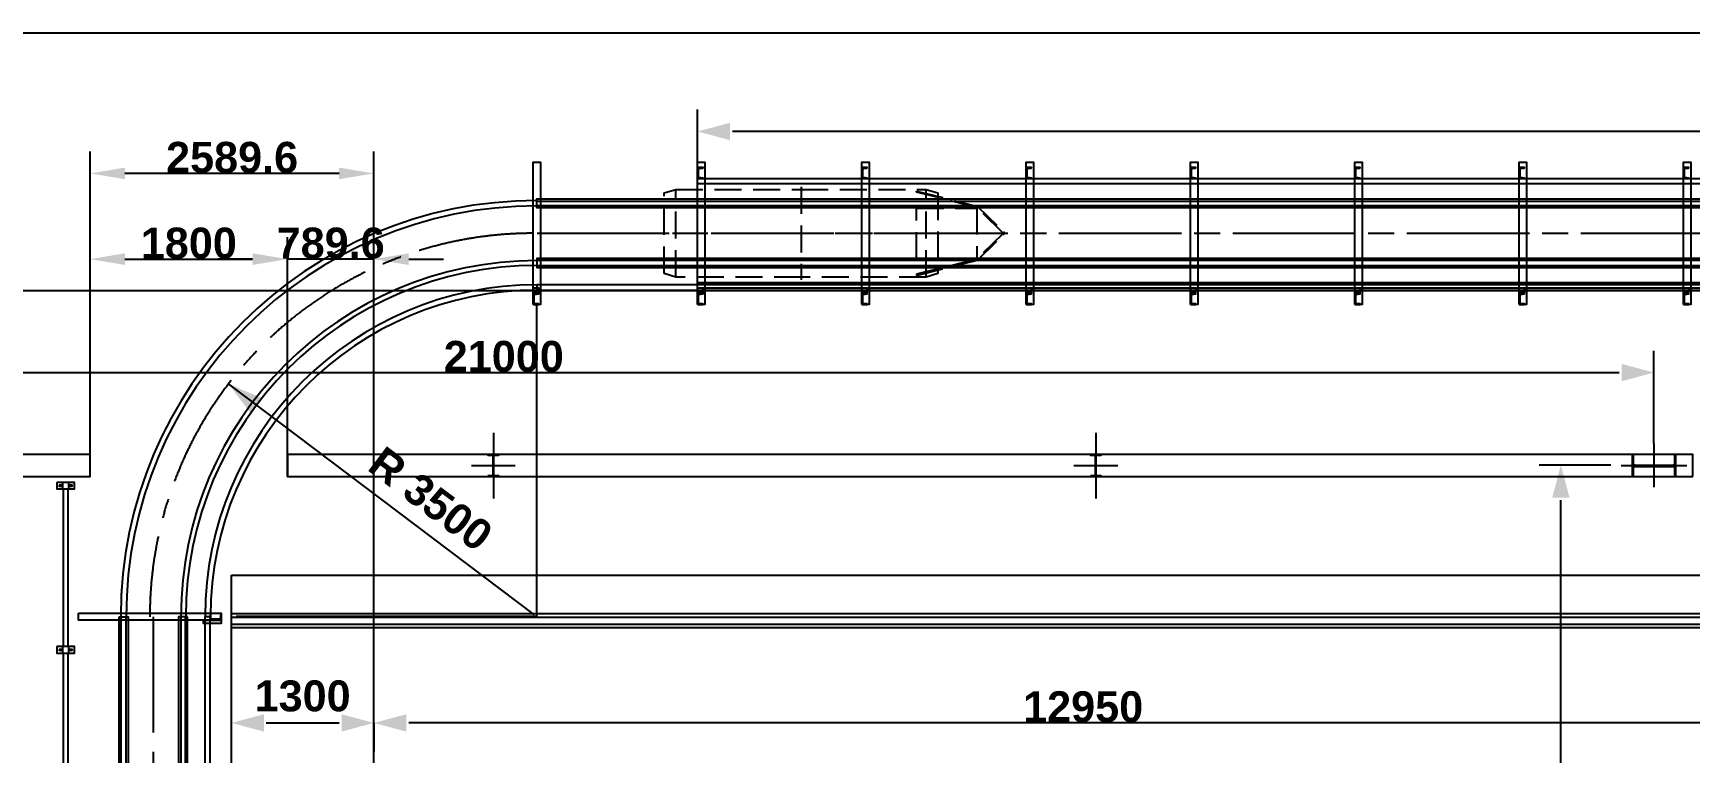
# Model space of a CAD drawing. Extents: x -115306 to 97263, y 46189 to 262006.
# Drawn here: x -42205 to -27082, y 254262 to 260836 of the extents above; entities that cross this region are included whole.
import ezdxf

# ---------------------------------------------------------------- set-up
doc = ezdxf.new("R2010")
doc.units = 0
doc.header["$LTSCALE"] = 508
doc.header["$PDMODE"] = 1
doc.header["$PDSIZE"] = -2
doc.linetypes.add('STYLE_02', pattern=[0.694427, 0.486069, -0.208359])
doc.linetypes.add('STYLE_06', pattern=[3.125, 2.083359, -0.347214, 0.347214, -0.347214])
doc.layers.get('0').update_dxf_attribs({"linetype": 'CONTINUOUS'})
doc.layers.get('DEFPOINTS').update_dxf_attribs({"linetype": 'CONTINUOUS'})
doc.layers.add('arroyo', color=160, linetype='CONTINUOUS')
doc.layers.add('INSTALACION_NUEVA', color=7, linetype='CONTINUOUS')
doc.styles.add('ARIAL-B', font='arialbd.ttf')
doc.dimstyles.new('ISO', dxfattribs={"dimtxt": 282.222222, "dimasz": 317.5, "dimexe": 200, "dimexo": 0, "dimgap": 1, "dimtad": 1, "dimdec": 1, "dimzin": 15, "dimdsep": 46, "dimtxsty": 'ARIAL-B', "dimblk": 'VW_FILLEDARROW', "dimcen": 0, "dimadec": 0, "dimazin": 0, "dimtfac": 1, "dimtdec": 1, "dimtix": 1, "dimtmove": 0, "dimatfit": 0, "dimldrblk": 'VW_FILLEDARROW', "dimfxl": 1, "dimtolj": 1, "dimtzin": 15, "dimarcsym": 0})

# ---------------------------------------------------------------- blocks, each defined once
blk = doc.blocks.new('*U124')
at = {"layer": 'INSTALACION_NUEVA', "color": 4, "linetype": 'Continuous'}
for points in [[(52971, 31557), (-16939, 31557), (-16939, 31687), (52971, 31687)], [(52971, 31589), (-16939, 31589), (-16939, 31655), (52971, 31655)]]:
    blk.add_lwpolyline(points, close=True, dxfattribs=at)
blk = doc.blocks.new('*U125')
at = {"layer": 'INSTALACION_NUEVA', "color": 1, "linetype": 'Continuous'}
blk.add_lwpolyline([(-16939, 32039), (52971, 32039), (52971, 28689), (-16939, 28689)], close=True, dxfattribs=at)
at = {"layer": 'INSTALACION_NUEVA', "color": 4}
blk.add_blockref('*U124', (0, 0), dxfattribs=at)
blk = doc.blocks.new('VW_FILLEDARROW')
at = {"color": 0}
blk.add_solid([(0, 0), (-0.93, -0.249), (-0.93, 0.249)], dxfattribs=at)
blk = doc.blocks.new('*D1732')
at = {"layer": 'DEFPOINTS', "color": 0, "linetype": 'Continuous'}
for p in [(-28259, 256889), (-27804, 256889), (-27804, 212289)]:
    blk.add_point(p, dxfattribs=at)
at = {"layer": 'INSTALACION_NUEVA', "color": 0, "linetype": 'Continuous', "lineweight": -2}
for p, q in [((-27804, 256889), (-28458, 256889)), ((-28259, 212606), (-28259, 256571)), ((-27804, 212289), (-28458, 212289))]:
    blk.add_line(p, q, dxfattribs=at)
at = {"layer": 'INSTALACION_NUEVA', "color": 0, "linetype": 'Continuous', "lineweight": -2, "xscale": 317.5, "yscale": 317.5, "zscale": 317.5}
for p, rotation in [((-28259, 256889), 90), ((-28259, 212289), 270)]:
    blk.add_blockref('VW_FILLEDARROW', p, dxfattribs=dict(at, rotation=rotation))
at = {"layer": 'INSTALACION_NUEVA', "color": 0, "linetype": 'Continuous', "insert": (-28404, 234589), "char_height": 282.2, "attachment_point": 5, "rotation": 90, "style": 'ARIAL-B'}
blk.add_mtext('\\A1;44600', dxfattribs=at)
blk = doc.blocks.new('*D1747')
at = {"layer": 'DEFPOINTS', "color": 0, "linetype": 'Continuous'}
for p in [(-27409, 257736), (-48409, 257089), (-27409, 257089)]:
    blk.add_point(p, dxfattribs=at)
at = {"layer": 'INSTALACION_NUEVA', "color": 0, "linetype": 'Continuous', "lineweight": -2}
for p, q in [((-48409, 257089), (-48409, 257936)), ((-27409, 257089), (-27409, 257936)), ((-48091, 257736), (-27726, 257736))]:
    blk.add_line(p, q, dxfattribs=at)
at = {"layer": 'INSTALACION_NUEVA', "color": 0, "linetype": 'Continuous', "lineweight": -2, "xscale": 317.5, "yscale": 317.5, "zscale": 317.5, "rotation": 180}
blk.add_blockref('VW_FILLEDARROW', (-48409, 257736), dxfattribs=at)
at = {"layer": 'INSTALACION_NUEVA', "color": 0, "linetype": 'Continuous', "lineweight": -2, "xscale": 317.5, "yscale": 317.5, "zscale": 317.5}
blk.add_blockref('VW_FILLEDARROW', (-27409, 257736), dxfattribs=at)
at = {"layer": 'INSTALACION_NUEVA', "color": 0, "linetype": 'Continuous', "insert": (-37909, 257882), "char_height": 282.2, "attachment_point": 5, "style": 'ARIAL-B'}
blk.add_mtext('\\A1;21000', dxfattribs=at)
blk = doc.blocks.new('*D1748')
at = {"layer": 'DEFPOINTS', "color": 0, "linetype": 'Continuous'}
for p in [(-39095, 254536), (-39095, 250680), (-26144, 250680)]:
    blk.add_point(p, dxfattribs=at)
at = {"layer": 'INSTALACION_NUEVA', "color": 0, "linetype": 'Continuous', "lineweight": -2}
for p, q in [((-39095, 250680), (-39095, 254736)), ((-26144, 250680), (-26144, 254736)), ((-26462, 254536), (-38777, 254536))]:
    blk.add_line(p, q, dxfattribs=at)
at = {"layer": 'INSTALACION_NUEVA', "color": 0, "linetype": 'Continuous', "lineweight": -2, "xscale": 317.5, "yscale": 317.5, "zscale": 317.5, "rotation": 180}
blk.add_blockref('VW_FILLEDARROW', (-39095, 254536), dxfattribs=at)
at = {"layer": 'INSTALACION_NUEVA', "color": 0, "linetype": 'Continuous', "lineweight": -2, "xscale": 317.5, "yscale": 317.5, "zscale": 317.5}
blk.add_blockref('VW_FILLEDARROW', (-26144, 254536), dxfattribs=at)
at = {"layer": 'INSTALACION_NUEVA', "color": 0, "linetype": 'Continuous', "insert": (-32620, 254682), "char_height": 282.2, "attachment_point": 5, "style": 'ARIAL-B'}
blk.add_mtext('\\A1;12950', dxfattribs=at)
blk = doc.blocks.new('*U244')
at = {"layer": 'INSTALACION_NUEVA', "color": 7, "linetype": 'Continuous'}
blk.add_line((-9685, 34621), (-9635, 34621), dxfattribs=at)
blk.add_lwpolyline([(-9685, 34611), (-9635, 34611), (-9635, 34661), (-9685, 34661)], close=True, dxfattribs=at)
blk = doc.blocks.new('*U245')
at = {"layer": 'INSTALACION_NUEVA', "color": 7, "linetype": 'Continuous'}
blk.add_line((-11185, 34621), (-11135, 34621), dxfattribs=at)
blk.add_lwpolyline([(-11185, 34661), (-11185, 34611), (-11135, 34611), (-11135, 34661)], close=True, dxfattribs=at)
blk = doc.blocks.new('*U246')
at = {"layer": 'INSTALACION_NUEVA', "color": 7, "linetype": 'Continuous'}
blk.add_line((-12685, 34621), (-12635, 34621), dxfattribs=at)
blk.add_lwpolyline([(-12685, 34661), (-12685, 34611), (-12635, 34611), (-12635, 34661)], close=True, dxfattribs=at)
blk = doc.blocks.new('*U247')
at = {"layer": 'INSTALACION_NUEVA', "color": 4, "linetype": 'Continuous'}
for radius in [3030, 2980]:
    blk.add_arc((-14151, 31661), radius, 90, 180, dxfattribs=at)
blk = doc.blocks.new('*U248')
at = {"layer": 'INSTALACION_NUEVA', "color": 7, "linetype": 'Continuous'}
blk.add_line((-14185, 34621), (-14135, 34621), dxfattribs=at)
blk.add_lwpolyline([(-14185, 34661), (-14185, 34611), (-14135, 34611), (-14135, 34661)], close=True, dxfattribs=at)
blk = doc.blocks.new('*U249')
at = {"layer": 'INSTALACION_NUEVA', "color": 7, "linetype": 'Continuous'}
blk.add_line((-8185, 34621), (-8135, 34621), dxfattribs=at)
blk.add_lwpolyline([(-8185, 34611), (-8135, 34611), (-8135, 34661), (-8185, 34661)], close=True, dxfattribs=at)
blk = doc.blocks.new('*U250')
at = {"layer": 'INSTALACION_NUEVA', "color": 7, "linetype": 'Continuous'}
blk.add_line((-6685, 34621), (-6635, 34621), dxfattribs=at)
blk.add_lwpolyline([(-6685, 34611), (-6635, 34611), (-6635, 34661), (-6685, 34661)], close=True, dxfattribs=at)
blk = doc.blocks.new('*U251')
at = {"layer": 'INSTALACION_NUEVA', "color": 7, "linetype": 'Continuous'}
blk.add_line((-5185, 34621), (-5135, 34621), dxfattribs=at)
blk.add_lwpolyline([(-5185, 34611), (-5135, 34611), (-5135, 34661), (-5185, 34661)], close=True, dxfattribs=at)
blk = doc.blocks.new('*U252')
at = {"layer": 'INSTALACION_NUEVA', "color": 7, "linetype": 'Continuous'}
blk.add_line((-3685, 34621), (-3635, 34621), dxfattribs=at)
blk.add_lwpolyline([(-3685, 34611), (-3635, 34611), (-3635, 34661), (-3685, 34661)], close=True, dxfattribs=at)
blk = doc.blocks.new('*U263')
at = {"layer": 'INSTALACION_NUEVA', "color": 4, "linetype": 'Continuous'}
for points in [[(-17966, 31659), (-17884, 31659), (-17884, 22159), (-17966, 22159)], [(-17947, 31659), (-17903, 31659), (-17903, 22159), (-17947, 22159)]]:
    blk.add_lwpolyline(points, close=True, dxfattribs=at)
blk = doc.blocks.new('*U264')
at = {"layer": 'INSTALACION_NUEVA', "color": 4, "linetype": 'Continuous'}
for points in [[(-17340, 31659), (-17422, 31659), (-17422, 22159), (-17340, 22159)], [(-17359, 31659), (-17403, 31659), (-17403, 22159), (-17359, 22159)]]:
    blk.add_lwpolyline(points, close=True, dxfattribs=at)
blk = doc.blocks.new('*U265')
at = {"layer": 'INSTALACION_NUEVA', "color": 4, "linetype": 'Continuous'}
for points in [[(11848, 35474), (11848, 35392), (-14152, 35392), (-14152, 35474)], [(11848, 35455), (11848, 35411), (-14152, 35411), (-14152, 35455)]]:
    blk.add_lwpolyline(points, close=True, dxfattribs=at)
blk = doc.blocks.new('*U266')
at = {"layer": 'INSTALACION_NUEVA', "color": 4, "linetype": 'Continuous'}
for points in [[(11848, 34848), (11848, 34930), (-14152, 34930), (-14152, 34848)], [(11848, 34867), (11848, 34911), (-14152, 34911), (-14152, 34867)]]:
    blk.add_lwpolyline(points, close=True, dxfattribs=at)
blk = doc.blocks.new('*U267')
at = {"layer": 'INSTALACION_NUEVA', "color": 4, "linetype": 'STYLE_06'}
for p, q in [((-14148, 35161), (11852, 35161)), ((-17653, 31659), (-17653, 22159))]:
    blk.add_line(p, q, dxfattribs=at)
at = {"layer": 'INSTALACION_NUEVA', "color": 4, "linetype": 'Continuous'}
for p, q in [((-14151, 31661), (-14151, 34509)), ((-14173, 31676), (-16967, 33785)), ((-14151, 31661), (-16897, 31661))]:
    blk.add_line(p, q, dxfattribs=at)
at = {"layer": 'INSTALACION_NUEVA', "color": 7, "linetype": 'Continuous'}
for points in [[(-14185, 34511), (-14185, 35811), (-14119, 35811), (-14119, 34511)], [(-12685, 34511), (-12685, 35811), (-12619, 35811), (-12619, 34511)], [(-12685, 35661), (-12635, 35661), (-12635, 35662), (-12635, 35662), (-12635, 35662), (-12635, 35663), (-12635, 35663), (-12635, 35663), (-12635, 35664), (-12636, 35664), (-12636, 35664), (-12636, 35664), (-12637, 35665), (-12637, 35665), (-12637, 35665), (-12638, 35665), (-12638, 35665), (-12639, 35665), (-12639, 35665), (-12655, 35667), (-12668, 35668), (-12668, 35668), (-12669, 35669), (-12670, 35669), (-12670, 35669), (-12671, 35669), (-12672, 35670), (-12672, 35670), (-12673, 35670), (-12673, 35671), (-12673, 35671), (-12674, 35672), (-12674, 35672), (-12674, 35673), (-12674, 35673), (-12674, 35674), (-12675, 35674), (-12675, 35711), (-12675, 35748), (-12674, 35749), (-12674, 35750), (-12674, 35750), (-12674, 35751), (-12674, 35751), (-12673, 35751), (-12673, 35752), (-12673, 35752), (-12672, 35753), (-12672, 35753), (-12671, 35753), (-12670, 35754), (-12670, 35754), (-12669, 35754), (-12668, 35754), (-12668, 35754), (-12655, 35756), (-12639, 35757), (-12639, 35757), (-12638, 35757), (-12638, 35757), (-12637, 35758), (-12637, 35758), (-12637, 35758), (-12636, 35758), (-12636, 35758), (-12636, 35759), (-12635, 35759), (-12635, 35759), (-12635, 35760), (-12635, 35760), (-12635, 35760), (-12635, 35761), (-12635, 35761), (-12635, 35761), (-12685, 35761), (-12685, 35661)], [(-11185, 34511), (-11185, 35811), (-11119, 35811), (-11119, 34511)], [(-11185, 35661), (-11135, 35661), (-11135, 35662), (-11135, 35662), (-11135, 35662), (-11135, 35663), (-11135, 35663), (-11135, 35663), (-11135, 35664), (-11136, 35664), (-11136, 35664), (-11136, 35664), (-11137, 35665), (-11137, 35665), (-11137, 35665), (-11138, 35665), (-11138, 35665), (-11139, 35665), (-11139, 35665), (-11155, 35667), (-11168, 35668), (-11168, 35668), (-11169, 35669), (-11170, 35669), (-11170, 35669), (-11171, 35669), (-11172, 35670), (-11172, 35670), (-11173, 35670), (-11173, 35671), (-11173, 35671), (-11174, 35672), (-11174, 35672), (-11174, 35673), (-11174, 35673), (-11174, 35674), (-11175, 35674), (-11175, 35711), (-11175, 35748), (-11174, 35749), (-11174, 35750), (-11174, 35750), (-11174, 35751), (-11174, 35751), (-11173, 35751), (-11173, 35752), (-11173, 35752), (-11172, 35753), (-11172, 35753), (-11171, 35753), (-11170, 35754), (-11170, 35754), (-11169, 35754), (-11168, 35754), (-11168, 35754), (-11155, 35756), (-11139, 35757), (-11139, 35757), (-11138, 35757), (-11138, 35757), (-11137, 35758), (-11137, 35758), (-11137, 35758), (-11136, 35758), (-11136, 35758), (-11136, 35759), (-11135, 35759), (-11135, 35759), (-11135, 35760), (-11135, 35760), (-11135, 35760), (-11135, 35761), (-11135, 35761), (-11135, 35761), (-11185, 35761), (-11185, 35661)], [(-9685, 34511), (-9685, 35811), (-9619, 35811), (-9619, 34511)], [(-9685, 35661), (-9635, 35661), (-9635, 35662), (-9635, 35662), (-9635, 35662), (-9635, 35663), (-9635, 35663), (-9635, 35663), (-9635, 35664), (-9636, 35664), (-9636, 35664), (-9636, 35664), (-9637, 35665), (-9637, 35665), (-9637, 35665), (-9638, 35665), (-9638, 35665), (-9639, 35665), (-9639, 35665), (-9655, 35667), (-9668, 35668), (-9668, 35668), (-9669, 35669), (-9670, 35669), (-9670, 35669), (-9671, 35669), (-9671, 35670), (-9672, 35670), (-9673, 35670), (-9673, 35671), (-9673, 35671), (-9674, 35672), (-9674, 35672), (-9674, 35673), (-9674, 35673), (-9674, 35674), (-9675, 35674), (-9675, 35711), (-9675, 35748), (-9674, 35749), (-9674, 35750), (-9674, 35750), (-9674, 35751), (-9674, 35751), (-9673, 35751), (-9673, 35752), (-9673, 35752), (-9672, 35753), (-9671, 35753), (-9671, 35753), (-9670, 35754), (-9670, 35754), (-9669, 35754), (-9668, 35754), (-9668, 35754), (-9655, 35756), (-9639, 35757), (-9639, 35757), (-9638, 35757), (-9638, 35757), (-9637, 35758), (-9637, 35758), (-9637, 35758), (-9636, 35758), (-9636, 35758), (-9636, 35759), (-9635, 35759), (-9635, 35759), (-9635, 35760), (-9635, 35760), (-9635, 35760), (-9635, 35761), (-9635, 35761), (-9635, 35761), (-9685, 35761), (-9685, 35661)], [(-8185, 34511), (-8185, 35811), (-8119, 35811), (-8119, 34511)], [(-8185, 35661), (-8135, 35661), (-8135, 35662), (-8135, 35662), (-8135, 35662), (-8135, 35663), (-8135, 35663), (-8135, 35663), (-8135, 35664), (-8136, 35664), (-8136, 35664), (-8136, 35664), (-8137, 35665), (-8137, 35665), (-8137, 35665), (-8138, 35665), (-8138, 35665), (-8139, 35665), (-8139, 35665), (-8155, 35667), (-8168, 35668), (-8168, 35668), (-8169, 35669), (-8170, 35669), (-8170, 35669), (-8171, 35669), (-8171, 35670), (-8172, 35670), (-8173, 35670), (-8173, 35671), (-8173, 35671), (-8174, 35672), (-8174, 35672), (-8174, 35673), (-8174, 35673), (-8174, 35674), (-8175, 35674), (-8175, 35711), (-8175, 35748), (-8174, 35749), (-8174, 35750), (-8174, 35750), (-8174, 35751), (-8174, 35751), (-8173, 35751), (-8173, 35752), (-8173, 35752), (-8172, 35753), (-8171, 35753), (-8171, 35753), (-8170, 35754), (-8170, 35754), (-8169, 35754), (-8168, 35754), (-8168, 35754), (-8155, 35756), (-8139, 35757), (-8139, 35757), (-8138, 35757), (-8138, 35757), (-8137, 35758), (-8137, 35758), (-8137, 35758), (-8136, 35758), (-8136, 35758), (-8136, 35759), (-8135, 35759), (-8135, 35759), (-8135, 35760), (-8135, 35760), (-8135, 35760), (-8135, 35761), (-8135, 35761), (-8135, 35761), (-8185, 35761), (-8185, 35661)], [(-6685, 34511), (-6685, 35811), (-6619, 35811), (-6619, 34511)], [(-6685, 35661), (-6635, 35661), (-6635, 35662), (-6635, 35662), (-6635, 35662), (-6635, 35663), (-6635, 35663), (-6635, 35663), (-6635, 35664), (-6636, 35664), (-6636, 35664), (-6636, 35664), (-6637, 35665), (-6637, 35665), (-6637, 35665), (-6638, 35665), (-6638, 35665), (-6639, 35665), (-6639, 35665), (-6655, 35667), (-6668, 35668), (-6668, 35668), (-6669, 35669), (-6670, 35669), (-6670, 35669), (-6671, 35669), (-6671, 35670), (-6672, 35670), (-6673, 35670), (-6673, 35671), (-6673, 35671), (-6674, 35672), (-6674, 35672), (-6674, 35673), (-6674, 35673), (-6674, 35674), (-6675, 35674), (-6675, 35711), (-6675, 35748), (-6674, 35749), (-6674, 35750), (-6674, 35750), (-6674, 35751), (-6674, 35751), (-6673, 35751), (-6673, 35752), (-6673, 35752), (-6672, 35753), (-6671, 35753), (-6671, 35753), (-6670, 35754), (-6670, 35754), (-6669, 35754), (-6668, 35754), (-6668, 35754), (-6655, 35756), (-6639, 35757), (-6639, 35757), (-6638, 35757), (-6638, 35757), (-6637, 35758), (-6637, 35758), (-6637, 35758), (-6636, 35758), (-6636, 35758), (-6636, 35759), (-6635, 35759), (-6635, 35759), (-6635, 35760), (-6635, 35760), (-6635, 35760), (-6635, 35761), (-6635, 35761), (-6635, 35761), (-6685, 35761), (-6685, 35661)], [(-5185, 34511), (-5185, 35811), (-5119, 35811), (-5119, 34511)], [(-5185, 35661), (-5135, 35661), (-5135, 35662), (-5135, 35662), (-5135, 35662), (-5135, 35663), (-5135, 35663), (-5135, 35663), (-5135, 35664), (-5136, 35664), (-5136, 35664), (-5136, 35664), (-5137, 35665), (-5137, 35665), (-5137, 35665), (-5138, 35665), (-5138, 35665), (-5139, 35665), (-5139, 35665), (-5155, 35667), (-5168, 35668), (-5168, 35668), (-5169, 35669), (-5170, 35669), (-5170, 35669), (-5171, 35669), (-5171, 35670), (-5172, 35670), (-5173, 35670), (-5173, 35671), (-5173, 35671), (-5174, 35672), (-5174, 35672), (-5174, 35673), (-5174, 35673), (-5174, 35674), (-5175, 35674), (-5175, 35711), (-5175, 35748), (-5174, 35749), (-5174, 35750), (-5174, 35750), (-5174, 35751), (-5174, 35751), (-5173, 35751), (-5173, 35752), (-5173, 35752), (-5172, 35753), (-5171, 35753), (-5171, 35753), (-5170, 35754), (-5170, 35754), (-5169, 35754), (-5168, 35754), (-5168, 35754), (-5155, 35756), (-5139, 35757), (-5139, 35757), (-5138, 35757), (-5138, 35757), (-5137, 35758), (-5137, 35758), (-5137, 35758), (-5136, 35758), (-5136, 35758), (-5136, 35759), (-5135, 35759), (-5135, 35759), (-5135, 35760), (-5135, 35760), (-5135, 35760), (-5135, 35761), (-5135, 35761), (-5135, 35761), (-5185, 35761), (-5185, 35661)], [(-3685, 34511), (-3685, 35811), (-3619, 35811), (-3619, 34511)], [(-3685, 35661), (-3635, 35661), (-3635, 35662), (-3635, 35662), (-3635, 35662), (-3635, 35663), (-3635, 35663), (-3635, 35663), (-3635, 35664), (-3636, 35664), (-3636, 35664), (-3636, 35664), (-3637, 35665), (-3637, 35665), (-3637, 35665), (-3638, 35665), (-3638, 35665), (-3639, 35665), (-3639, 35665), (-3655, 35667), (-3668, 35668), (-3668, 35668), (-3669, 35669), (-3670, 35669), (-3670, 35669), (-3671, 35669), (-3671, 35670), (-3672, 35670), (-3673, 35670), (-3673, 35671), (-3673, 35671), (-3674, 35672), (-3674, 35672), (-3674, 35673), (-3674, 35673), (-3674, 35674), (-3675, 35674), (-3675, 35711), (-3675, 35748), (-3674, 35749), (-3674, 35750), (-3674, 35750), (-3674, 35751), (-3674, 35751), (-3673, 35751), (-3673, 35752), (-3673, 35752), (-3672, 35753), (-3671, 35753), (-3671, 35753), (-3670, 35754), (-3670, 35754), (-3669, 35754), (-3668, 35754), (-3668, 35754), (-3655, 35756), (-3639, 35757), (-3639, 35757), (-3638, 35757), (-3638, 35757), (-3637, 35758), (-3637, 35758), (-3637, 35758), (-3636, 35758), (-3636, 35758), (-3636, 35759), (-3635, 35759), (-3635, 35759), (-3635, 35760), (-3635, 35760), (-3635, 35760), (-3635, 35761), (-3635, 35761), (-3635, 35761), (-3685, 35761), (-3685, 35661)], [(11815, 35611), (-12685, 35611), (-12685, 35661), (11815, 35661)], [(-12685, 34711), (11815, 34711), (11815, 34661), (-12685, 34661)], [(-14185, 34511), (-14135, 34511), (-14135, 34512), (-14135, 34512), (-14135, 34512), (-14135, 34513), (-14135, 34513), (-14135, 34513), (-14135, 34514), (-14136, 34514), (-14136, 34514), (-14136, 34514), (-14137, 34515), (-14137, 34515), (-14137, 34515), (-14138, 34515), (-14138, 34515), (-14139, 34515), (-14139, 34515), (-14155, 34517), (-14168, 34518), (-14168, 34518), (-14169, 34519), (-14170, 34519), (-14170, 34519), (-14171, 34519), (-14172, 34520), (-14172, 34520), (-14173, 34520), (-14173, 34521), (-14173, 34521), (-14174, 34522), (-14174, 34522), (-14174, 34523), (-14174, 34523), (-14174, 34524), (-14175, 34524), (-14175, 34561), (-14175, 34598), (-14174, 34599), (-14174, 34600), (-14174, 34600), (-14174, 34601), (-14174, 34601), (-14173, 34601), (-14173, 34602), (-14173, 34602), (-14172, 34603), (-14172, 34603), (-14171, 34603), (-14170, 34604), (-14170, 34604), (-14169, 34604), (-14168, 34604), (-14168, 34604), (-14155, 34606), (-14139, 34607), (-14139, 34607), (-14138, 34607), (-14138, 34607), (-14137, 34608), (-14137, 34608), (-14137, 34608), (-14136, 34608), (-14136, 34608), (-14136, 34609), (-14135, 34609), (-14135, 34609), (-14135, 34610), (-14135, 34610), (-14135, 34610), (-14135, 34611), (-14135, 34611), (-14135, 34611), (-14185, 34611), (-14185, 34511)], [(-12685, 34511), (-12635, 34511), (-12635, 34512), (-12635, 34512), (-12635, 34512), (-12635, 34513), (-12635, 34513), (-12635, 34513), (-12635, 34514), (-12636, 34514), (-12636, 34514), (-12636, 34514), (-12637, 34515), (-12637, 34515), (-12637, 34515), (-12638, 34515), (-12638, 34515), (-12639, 34515), (-12639, 34515), (-12655, 34517), (-12668, 34518), (-12668, 34518), (-12669, 34519), (-12670, 34519), (-12670, 34519), (-12671, 34519), (-12672, 34520), (-12672, 34520), (-12673, 34520), (-12673, 34521), (-12673, 34521), (-12674, 34522), (-12674, 34522), (-12674, 34523), (-12674, 34523), (-12674, 34524), (-12675, 34524), (-12675, 34561), (-12675, 34598), (-12674, 34599), (-12674, 34600), (-12674, 34600), (-12674, 34601), (-12674, 34601), (-12673, 34601), (-12673, 34602), (-12673, 34602), (-12672, 34603), (-12672, 34603), (-12671, 34603), (-12670, 34604), (-12670, 34604), (-12669, 34604), (-12668, 34604), (-12668, 34604), (-12655, 34606), (-12639, 34607), (-12639, 34607), (-12638, 34607), (-12638, 34607), (-12637, 34608), (-12637, 34608), (-12637, 34608), (-12636, 34608), (-12636, 34608), (-12636, 34609), (-12635, 34609), (-12635, 34609), (-12635, 34610), (-12635, 34610), (-12635, 34610), (-12635, 34611), (-12635, 34611), (-12635, 34611), (-12685, 34611), (-12685, 34511)], [(-11185, 34511), (-11135, 34511), (-11135, 34512), (-11135, 34512), (-11135, 34512), (-11135, 34513), (-11135, 34513), (-11135, 34513), (-11135, 34514), (-11136, 34514), (-11136, 34514), (-11136, 34514), (-11137, 34515), (-11137, 34515), (-11137, 34515), (-11138, 34515), (-11138, 34515), (-11139, 34515), (-11139, 34515), (-11155, 34517), (-11168, 34518), (-11168, 34518), (-11169, 34519), (-11170, 34519), (-11170, 34519), (-11171, 34519), (-11172, 34520), (-11172, 34520), (-11173, 34520), (-11173, 34521), (-11173, 34521), (-11174, 34522), (-11174, 34522), (-11174, 34523), (-11174, 34523), (-11174, 34524), (-11175, 34524), (-11175, 34561), (-11175, 34598), (-11174, 34599), (-11174, 34600), (-11174, 34600), (-11174, 34601), (-11174, 34601), (-11173, 34601), (-11173, 34602), (-11173, 34602), (-11172, 34603), (-11172, 34603), (-11171, 34603), (-11170, 34604), (-11170, 34604), (-11169, 34604), (-11168, 34604), (-11168, 34604), (-11155, 34606), (-11139, 34607), (-11139, 34607), (-11138, 34607), (-11138, 34607), (-11137, 34608), (-11137, 34608), (-11137, 34608), (-11136, 34608), (-11136, 34608), (-11136, 34609), (-11135, 34609), (-11135, 34609), (-11135, 34610), (-11135, 34610), (-11135, 34610), (-11135, 34611), (-11135, 34611), (-11135, 34611), (-11185, 34611), (-11185, 34511)], [(-9685, 34511), (-9635, 34511), (-9635, 34512), (-9635, 34512), (-9635, 34512), (-9635, 34513), (-9635, 34513), (-9635, 34513), (-9635, 34514), (-9636, 34514), (-9636, 34514), (-9636, 34514), (-9637, 34515), (-9637, 34515), (-9637, 34515), (-9638, 34515), (-9638, 34515), (-9639, 34515), (-9639, 34515), (-9655, 34517), (-9668, 34518), (-9668, 34518), (-9669, 34519), (-9670, 34519), (-9670, 34519), (-9671, 34519), (-9671, 34520), (-9672, 34520), (-9673, 34520), (-9673, 34521), (-9673, 34521), (-9674, 34522), (-9674, 34522), (-9674, 34523), (-9674, 34523), (-9674, 34524), (-9675, 34524), (-9675, 34561), (-9675, 34598), (-9674, 34599), (-9674, 34600), (-9674, 34600), (-9674, 34601), (-9674, 34601), (-9673, 34601), (-9673, 34602), (-9673, 34602), (-9672, 34603), (-9671, 34603), (-9671, 34603), (-9670, 34604), (-9670, 34604), (-9669, 34604), (-9668, 34604), (-9668, 34604), (-9655, 34606), (-9639, 34607), (-9639, 34607), (-9638, 34607), (-9638, 34607), (-9637, 34608), (-9637, 34608), (-9637, 34608), (-9636, 34608), (-9636, 34608), (-9636, 34609), (-9635, 34609), (-9635, 34609), (-9635, 34610), (-9635, 34610), (-9635, 34610), (-9635, 34611), (-9635, 34611), (-9635, 34611), (-9685, 34611), (-9685, 34511)], [(-8185, 34511), (-8135, 34511), (-8135, 34512), (-8135, 34512), (-8135, 34512), (-8135, 34513), (-8135, 34513), (-8135, 34513), (-8135, 34514), (-8136, 34514), (-8136, 34514), (-8136, 34514), (-8137, 34515), (-8137, 34515), (-8137, 34515), (-8138, 34515), (-8138, 34515), (-8139, 34515), (-8139, 34515), (-8155, 34517), (-8168, 34518), (-8168, 34518), (-8169, 34519), (-8170, 34519), (-8170, 34519), (-8171, 34519), (-8171, 34520), (-8172, 34520), (-8173, 34520), (-8173, 34521), (-8173, 34521), (-8174, 34522), (-8174, 34522), (-8174, 34523), (-8174, 34523), (-8174, 34524), (-8175, 34524), (-8175, 34561), (-8175, 34598), (-8174, 34599), (-8174, 34600), (-8174, 34600), (-8174, 34601), (-8174, 34601), (-8173, 34601), (-8173, 34602), (-8173, 34602), (-8172, 34603), (-8171, 34603), (-8171, 34603), (-8170, 34604), (-8170, 34604), (-8169, 34604), (-8168, 34604), (-8168, 34604), (-8155, 34606), (-8139, 34607), (-8139, 34607), (-8138, 34607), (-8138, 34607), (-8137, 34608), (-8137, 34608), (-8137, 34608), (-8136, 34608), (-8136, 34608), (-8136, 34609), (-8135, 34609), (-8135, 34609), (-8135, 34610), (-8135, 34610), (-8135, 34610), (-8135, 34611), (-8135, 34611), (-8135, 34611), (-8185, 34611), (-8185, 34511)], [(-6685, 34511), (-6635, 34511), (-6635, 34512), (-6635, 34512), (-6635, 34512), (-6635, 34513), (-6635, 34513), (-6635, 34513), (-6635, 34514), (-6636, 34514), (-6636, 34514), (-6636, 34514), (-6637, 34515), (-6637, 34515), (-6637, 34515), (-6638, 34515), (-6638, 34515), (-6639, 34515), (-6639, 34515), (-6655, 34517), (-6668, 34518), (-6668, 34518), (-6669, 34519), (-6670, 34519), (-6670, 34519), (-6671, 34519), (-6671, 34520), (-6672, 34520), (-6673, 34520), (-6673, 34521), (-6673, 34521), (-6674, 34522), (-6674, 34522), (-6674, 34523), (-6674, 34523), (-6674, 34524), (-6675, 34524), (-6675, 34561), (-6675, 34598), (-6674, 34599), (-6674, 34600), (-6674, 34600), (-6674, 34601), (-6674, 34601), (-6673, 34601), (-6673, 34602), (-6673, 34602), (-6672, 34603), (-6671, 34603), (-6671, 34603), (-6670, 34604), (-6670, 34604), (-6669, 34604), (-6668, 34604), (-6668, 34604), (-6655, 34606), (-6639, 34607), (-6639, 34607), (-6638, 34607), (-6638, 34607), (-6637, 34608), (-6637, 34608), (-6637, 34608), (-6636, 34608), (-6636, 34608), (-6636, 34609), (-6635, 34609), (-6635, 34609), (-6635, 34610), (-6635, 34610), (-6635, 34610), (-6635, 34611), (-6635, 34611), (-6635, 34611), (-6685, 34611), (-6685, 34511)], [(-5185, 34511), (-5135, 34511), (-5135, 34512), (-5135, 34512), (-5135, 34512), (-5135, 34513), (-5135, 34513), (-5135, 34513), (-5135, 34514), (-5136, 34514), (-5136, 34514), (-5136, 34514), (-5137, 34515), (-5137, 34515), (-5137, 34515), (-5138, 34515), (-5138, 34515), (-5139, 34515), (-5139, 34515), (-5155, 34517), (-5168, 34518), (-5168, 34518), (-5169, 34519), (-5170, 34519), (-5170, 34519), (-5171, 34519), (-5171, 34520), (-5172, 34520), (-5173, 34520), (-5173, 34521), (-5173, 34521), (-5174, 34522), (-5174, 34522), (-5174, 34523), (-5174, 34523), (-5174, 34524), (-5175, 34524), (-5175, 34561), (-5175, 34598), (-5174, 34599), (-5174, 34600), (-5174, 34600), (-5174, 34601), (-5174, 34601), (-5173, 34601), (-5173, 34602), (-5173, 34602), (-5172, 34603), (-5171, 34603), (-5171, 34603), (-5170, 34604), (-5170, 34604), (-5169, 34604), (-5168, 34604), (-5168, 34604), (-5155, 34606), (-5139, 34607), (-5139, 34607), (-5138, 34607), (-5138, 34607), (-5137, 34608), (-5137, 34608), (-5137, 34608), (-5136, 34608), (-5136, 34608), (-5136, 34609), (-5135, 34609), (-5135, 34609), (-5135, 34610), (-5135, 34610), (-5135, 34610), (-5135, 34611), (-5135, 34611), (-5135, 34611), (-5185, 34611), (-5185, 34511)], [(-3685, 34511), (-3635, 34511), (-3635, 34512), (-3635, 34512), (-3635, 34512), (-3635, 34513), (-3635, 34513), (-3635, 34513), (-3635, 34514), (-3636, 34514), (-3636, 34514), (-3636, 34514), (-3637, 34515), (-3637, 34515), (-3637, 34515), (-3638, 34515), (-3638, 34515), (-3639, 34515), (-3639, 34515), (-3655, 34517), (-3668, 34518), (-3668, 34518), (-3669, 34519), (-3670, 34519), (-3670, 34519), (-3671, 34519), (-3671, 34520), (-3672, 34520), (-3673, 34520), (-3673, 34521), (-3673, 34521), (-3674, 34522), (-3674, 34522), (-3674, 34523), (-3674, 34523), (-3674, 34524), (-3675, 34524), (-3675, 34561), (-3675, 34598), (-3674, 34599), (-3674, 34600), (-3674, 34600), (-3674, 34601), (-3674, 34601), (-3673, 34601), (-3673, 34602), (-3673, 34602), (-3672, 34603), (-3671, 34603), (-3671, 34603), (-3670, 34604), (-3670, 34604), (-3669, 34604), (-3668, 34604), (-3668, 34604), (-3655, 34606), (-3639, 34607), (-3639, 34607), (-3638, 34607), (-3638, 34607), (-3637, 34608), (-3637, 34608), (-3637, 34608), (-3636, 34608), (-3636, 34608), (-3636, 34609), (-3635, 34609), (-3635, 34609), (-3635, 34610), (-3635, 34610), (-3635, 34610), (-3635, 34611), (-3635, 34611), (-3635, 34611), (-3685, 34611), (-3685, 34511)], [(-18335, 31692), (-17035, 31692), (-17035, 31626), (-18335, 31626)], [(-17195, 31626), (-17035, 31626), (-17035, 31596), (-17195, 31596)], [(-17035, 31626), (-17035, 31676), (-17035, 31676), (-17035, 31676), (-17036, 31676), (-17036, 31676), (-17036, 31675), (-17037, 31675), (-17037, 31675), (-17037, 31675), (-17038, 31674), (-17038, 31674), (-17038, 31674), (-17038, 31673), (-17038, 31673), (-17038, 31673), (-17039, 31672), (-17039, 31672), (-17039, 31671), (-17040, 31656), (-17042, 31643), (-17042, 31642), (-17042, 31641), (-17042, 31641), (-17042, 31640), (-17043, 31639), (-17043, 31639), (-17043, 31638), (-17044, 31638), (-17044, 31637), (-17045, 31637), (-17045, 31637), (-17045, 31636), (-17046, 31636), (-17046, 31636), (-17047, 31636), (-17048, 31636), (-17085, 31636), (-17122, 31636), (-17122, 31636), (-17123, 31636), (-17123, 31636), (-17124, 31636), (-17124, 31637), (-17125, 31637), (-17125, 31637), (-17126, 31638), (-17126, 31638), (-17126, 31639), (-17127, 31639), (-17127, 31640), (-17127, 31641), (-17127, 31641), (-17127, 31642), (-17128, 31643), (-17129, 31656), (-17131, 31671), (-17131, 31672), (-17131, 31672), (-17131, 31673), (-17131, 31673), (-17131, 31673), (-17131, 31674), (-17132, 31674), (-17132, 31674), (-17132, 31675), (-17132, 31675), (-17133, 31675), (-17133, 31675), (-17133, 31676), (-17134, 31676), (-17134, 31676), (-17134, 31676), (-17135, 31676), (-17135, 31626), (-17035, 31626)]]:
    blk.add_lwpolyline(points, close=True, dxfattribs=at)
at = {"layer": 'INSTALACION_NUEVA', "color": 4, "linetype": 'Continuous'}
for points in [[(-14151, 34641), (11749, 34641), (11749, 34691), (-14151, 34691)], [(-17183, 24809), (-17133, 24809), (-17133, 31659), (-17183, 31659)]]:
    blk.add_lwpolyline(points, close=True, dxfattribs=at)
for radius in [3799, 3750, 3250, 3206]:
    blk.add_arc((-14151, 31661), radius, 90, 180, dxfattribs=at)
at = {"layer": 'INSTALACION_NUEVA', "color": 4, "linetype": 'STYLE_06'}
blk.add_arc((-14185, 31661), 3500, 90, 180.043, dxfattribs=at)
at = {"layer": 'INSTALACION_NUEVA', "color": 4}
blk.add_solid([(-16967, 33785), (-16662, 33656), (-16767, 33521)], dxfattribs=at)
for name in ['*U265', '*U266', '*U247', '*U263', '*U264']:
    blk.add_blockref(name, (0, 0), dxfattribs=at)
at = {"layer": 'INSTALACION_NUEVA', "color": 7}
for name in ['*U248', '*U246', '*U245', '*U244', '*U249', '*U250', '*U251', '*U252']:
    blk.add_blockref(name, (0, 0), dxfattribs=at)
blk = doc.blocks.new('*U270')
at = {"layer": 'INSTALACION_NUEVA', "color": 4, "linetype": 'STYLE_02'}
blk.add_lwpolyline([(-10490, 34794), (-10598, 34761), (-11740, 34761), (-12882, 34761), (-12990, 34794), (-12990, 35529), (-12882, 35561), (-11740, 35561), (-10598, 35561), (-10490, 35529)], close=True, dxfattribs=at)
blk = doc.blocks.new('*U271')
at = {"layer": 'INSTALACION_NUEVA', "color": 4, "linetype": 'STYLE_02'}
for p, q in [((-12882, 34761), (-12882, 35561)), ((-11740, 35586), (-11740, 34736)), ((-10598, 34761), (-10598, 35561)), ((-13192, 35161), (-9855, 35161))]:
    blk.add_line(p, q, dxfattribs=at)
for points in [[(-10130, 35406), (-9893, 35177), (-9885, 35169), (-9892, 35161), (-9900, 35169), (-10135, 35397), (-10685, 35536), (-10685, 35547)], [(-10135, 34925), (-10685, 34925), (-10685, 35397), (-10135, 35397)], [(-10135, 35397), (-10685, 35397), (-10685, 35391), (-10135, 35391)], [(-10130, 34916), (-9893, 35146), (-9885, 35154), (-9892, 35161), (-9900, 35153), (-10135, 34925), (-10685, 34787), (-10685, 34776)], [(-10135, 34925), (-10685, 34925), (-10685, 34931), (-10135, 34931)]]:
    blk.add_lwpolyline(points, close=True, dxfattribs=at)
at = {"layer": 'INSTALACION_NUEVA', "color": 4}
blk.add_blockref('*U270', (0, 0), dxfattribs=at)
blk = doc.blocks.new('*U272')
at = {"layer": 'INSTALACION_NUEVA', "color": 4, "linetype": 'STYLE_06'}
blk.add_line((-14087, 35161), (11880, 35161), dxfattribs=at)
at = {"layer": 'INSTALACION_NUEVA', "color": 4}
for name in ['*U267', '*U271']:
    blk.add_blockref(name, (0, 0), dxfattribs=at)
blk = doc.blocks.new('*U132')
at = {"layer": 'INSTALACION_NUEVA', "color": 5, "linetype": 'Continuous'}
for points in [[(-18533, 27386), (-18533, 27326), (-18373, 27326), (-18373, 27386)], [(-18483, 27386), (-18483, 27326), (-18423, 27326), (-18423, 27386)], [(-18513, 27360), (-18513, 27352), (-18483, 27352), (-18483, 27360)], [(-18423, 27360), (-18423, 27352), (-18393, 27352), (-18393, 27360)]]:
    blk.add_lwpolyline(points, close=True, dxfattribs=at)
blk = doc.blocks.new('*U133')
at = {"layer": 'INSTALACION_NUEVA', "color": 5, "linetype": 'Continuous'}
for points in [[(-18533, 25386), (-18533, 25326), (-18373, 25326), (-18373, 25386)], [(-18513, 25360), (-18513, 25352), (-18483, 25352), (-18483, 25360)], [(-18483, 25386), (-18483, 25326), (-18423, 25326), (-18423, 25386)], [(-18423, 25360), (-18423, 25352), (-18393, 25352), (-18393, 25360)]]:
    blk.add_lwpolyline(points, close=True, dxfattribs=at)
blk = doc.blocks.new('*U134')
at = {"layer": 'INSTALACION_NUEVA', "color": 5, "linetype": 'Continuous'}
for points in [[(-18533, 29386), (-18533, 29326), (-18373, 29326), (-18373, 29386)], [(-18513, 29360), (-18513, 29352), (-18483, 29352), (-18483, 29360)], [(-18483, 29386), (-18483, 29326), (-18423, 29326), (-18423, 29386)], [(-18423, 29360), (-18423, 29352), (-18393, 29352), (-18393, 29360)]]:
    blk.add_lwpolyline(points, close=True, dxfattribs=at)
blk = doc.blocks.new('*U135')
at = {"layer": 'INSTALACION_NUEVA', "color": 5, "linetype": 'Continuous'}
for points in [[(-18533, 31386), (-18533, 31326), (-18373, 31326), (-18373, 31386)], [(-18513, 31360), (-18513, 31352), (-18483, 31352), (-18483, 31360)], [(-18483, 31386), (-18483, 31326), (-18423, 31326), (-18423, 31386)], [(-18423, 31360), (-18423, 31352), (-18393, 31352), (-18393, 31360)]]:
    blk.add_lwpolyline(points, close=True, dxfattribs=at)
blk = doc.blocks.new('*U136')
at = {"layer": 'INSTALACION_NUEVA', "color": 5, "linetype": 'Continuous'}
for points in [[(-18533, 23386), (-18533, 23326), (-18373, 23326), (-18373, 23386)], [(-18513, 23360), (-18513, 23352), (-18483, 23352), (-18483, 23360)], [(-18483, 23386), (-18483, 23326), (-18423, 23326), (-18423, 23386)], [(-18423, 23360), (-18423, 23352), (-18393, 23352), (-18393, 23360)]]:
    blk.add_lwpolyline(points, close=True, dxfattribs=at)
blk = doc.blocks.new('*U137')
at = {"layer": 'INSTALACION_NUEVA', "color": 5, "linetype": 'Continuous'}
for points in [[(-18533, 21386), (-18533, 21326), (-18373, 21326), (-18373, 21386)], [(-18513, 21360), (-18513, 21352), (-18483, 21352), (-18483, 21360)], [(-18483, 21386), (-18483, 21326), (-18423, 21326), (-18423, 21386)], [(-18423, 21360), (-18423, 21352), (-18393, 21352), (-18393, 21360)]]:
    blk.add_lwpolyline(points, close=True, dxfattribs=at)
blk = doc.blocks.new('*U138')
at = {"layer": 'INSTALACION_NUEVA', "color": 5, "linetype": 'Continuous'}
for points in [[(-18533, 32886), (-18533, 32826), (-18373, 32826), (-18373, 32886)], [(-18513, 32860), (-18513, 32852), (-18483, 32852), (-18483, 32860)], [(-18483, 32886), (-18483, 32826), (-18423, 32826), (-18423, 32886)], [(-18423, 32860), (-18423, 32852), (-18393, 32852), (-18393, 32860)]]:
    blk.add_lwpolyline(points, close=True, dxfattribs=at)
blk = doc.blocks.new('*U139')
at = {"layer": 'INSTALACION_NUEVA', "color": 5, "linetype": 'Continuous'}
for points in [[(-18433, 32826), (-18433, 31386), (-18473, 31386), (-18473, 32826)], [(-18433, 31326), (-18433, 29386), (-18473, 29386), (-18473, 31326)], [(-18433, 29326), (-18433, 27386), (-18473, 27386), (-18473, 29326)], [(-18433, 27326), (-18433, 25386), (-18473, 25386), (-18473, 27326)], [(-18433, 25326), (-18433, 23386), (-18473, 23386), (-18473, 25326)], [(-18433, 23326), (-18433, 21386), (-18473, 21386), (-18473, 23326)]]:
    blk.add_lwpolyline(points, close=True, dxfattribs=at)
at = {"layer": 'INSTALACION_NUEVA', "color": 4}
for name in ['*U138', '*U135', '*U134', '*U132', '*U133', '*U136', '*U137']:
    blk.add_blockref(name, (0, 0), dxfattribs=at)
blk = doc.blocks.new('*D1751')
at = {"layer": 'DEFPOINTS', "color": 0, "linetype": 'Continuous'}
for p in [(-39095, 254536), (-40394, 254406), (-39095, 254276)]:
    blk.add_point(p, dxfattribs=at)
at = {"layer": 'INSTALACION_NUEVA', "color": 0, "linetype": 'Continuous', "lineweight": -2}
for p, q in [((-40394, 254406), (-40394, 254736)), ((-39095, 254276), (-39095, 254736)), ((-40077, 254536), (-39412, 254536))]:
    blk.add_line(p, q, dxfattribs=at)
at = {"layer": 'INSTALACION_NUEVA', "color": 0, "linetype": 'Continuous', "lineweight": -2, "xscale": 317.5, "yscale": 317.5, "zscale": 317.5, "rotation": 180}
blk.add_blockref('VW_FILLEDARROW', (-40394, 254536), dxfattribs=at)
at = {"layer": 'INSTALACION_NUEVA', "color": 0, "linetype": 'Continuous', "lineweight": -2, "xscale": 317.5, "yscale": 317.5, "zscale": 317.5}
blk.add_blockref('VW_FILLEDARROW', (-39095, 254536), dxfattribs=at)
at = {"layer": 'INSTALACION_NUEVA', "color": 0, "linetype": 'Continuous', "insert": (-39745, 254781), "char_height": 282.2, "attachment_point": 5, "style": 'ARIAL-B'}
blk.add_mtext('\\A1;1300', dxfattribs=at)
blk = doc.blocks.new('*D1754')
at = {"layer": 'DEFPOINTS', "color": 0, "linetype": 'Continuous'}
for p in [(-36140, 259938), (-36140, 259486), (-11640, 259486)]:
    blk.add_point(p, dxfattribs=at)
at = {"layer": 'INSTALACION_NUEVA', "color": 0, "linetype": 'Continuous', "lineweight": -2}
for p, q in [((-36140, 259486), (-36140, 260138)), ((-11640, 259486), (-11640, 260138)), ((-11957, 259938), (-35822, 259938))]:
    blk.add_line(p, q, dxfattribs=at)
at = {"layer": 'INSTALACION_NUEVA', "color": 0, "linetype": 'Continuous', "lineweight": -2, "xscale": 317.5, "yscale": 317.5, "zscale": 317.5, "rotation": 180}
blk.add_blockref('VW_FILLEDARROW', (-36140, 259938), dxfattribs=at)
at = {"layer": 'INSTALACION_NUEVA', "color": 0, "linetype": 'Continuous', "lineweight": -2, "xscale": 317.5, "yscale": 317.5, "zscale": 317.5}
blk.add_blockref('VW_FILLEDARROW', (-11640, 259938), dxfattribs=at)
at = {"layer": 'INSTALACION_NUEVA', "color": 0, "linetype": 'Continuous', "insert": (-23890, 260083), "char_height": 282.2, "attachment_point": 5, "style": 'ARIAL-B'}
blk.add_mtext('\\A1;24500', dxfattribs=at)
blk = doc.blocks.new('*U963')
at = {"layer": 'INSTALACION_NUEVA', "color": 4, "linetype": 'Continuous'}
for p, q in [((-3953, 32841), (-3953, 33241)), ((-4253, 33041), (-3653, 33041))]:
    blk.add_line(p, q, dxfattribs=at)
blk = doc.blocks.new('*U964')
at = {"layer": 'INSTALACION_NUEVA', "color": 1, "linetype": 'Continuous'}
blk.add_lwpolyline([(-3766, 32951), (-3753, 32951), (-3753, 33032), (-3753, 33041), (-3753, 33131), (-3766, 33131), (-3766, 33060), (-3767, 33057), (-3767, 33053), (-3769, 33050), (-3771, 33047), (-3774, 33044), (-3777, 33043), (-3780, 33042), (-3783, 33041), (-3953, 33041), (-4124, 33041), (-4127, 33042), (-4130, 33043), (-4133, 33044), (-4136, 33047), (-4138, 33050), (-4139, 33053), (-4140, 33057), (-4141, 33060), (-4141, 33131), (-4153, 33131), (-4153, 33041), (-4153, 33032), (-4153, 32951), (-4141, 32951), (-4141, 33013), (-4140, 33017), (-4139, 33020), (-4138, 33024), (-4136, 33027), (-4133, 33029), (-4130, 33031), (-4127, 33032), (-4124, 33032), (-3953, 33032), (-3783, 33032), (-3780, 33032), (-3777, 33031), (-3774, 33029), (-3771, 33027), (-3769, 33024), (-3767, 33020), (-3767, 33017), (-3766, 33013), (-3766, 32951)], close=True, dxfattribs=at)
at = {"layer": 'INSTALACION_NUEVA', "color": 4}
blk.add_blockref('*U963', (0, 0), dxfattribs=at)
blk = doc.blocks.new('*U935')
at = {"layer": 'INSTALACION_NUEVA', "color": 4, "linetype": 'Continuous'}
for p, q in [((-14549, 33339), (-14549, 32739)), ((-14749, 33039), (-14349, 33039))]:
    blk.add_line(p, q, dxfattribs=at)
blk = doc.blocks.new('*U936')
at = {"layer": 'INSTALACION_NUEVA', "color": 1, "linetype": 'Continuous'}
blk.add_lwpolyline([(-14599, 32946), (-14599, 32939), (-14554, 32939), (-14549, 32939), (-14499, 32939), (-14499, 32946), (-14539, 32946), (-14541, 32946), (-14543, 32946), (-14545, 32947), (-14546, 32948), (-14548, 32949), (-14548, 32951), (-14549, 32952), (-14549, 32954), (-14549, 33039), (-14549, 33124), (-14549, 33126), (-14548, 33128), (-14548, 33129), (-14546, 33130), (-14545, 33131), (-14543, 33132), (-14541, 33133), (-14539, 33133), (-14499, 33133), (-14499, 33139), (-14549, 33139), (-14554, 33139), (-14599, 33139), (-14599, 33133), (-14565, 33133), (-14563, 33133), (-14561, 33132), (-14559, 33131), (-14557, 33130), (-14556, 33129), (-14555, 33128), (-14555, 33126), (-14554, 33124), (-14554, 33039), (-14554, 32954), (-14555, 32952), (-14555, 32951), (-14556, 32949), (-14557, 32948), (-14559, 32947), (-14561, 32946), (-14563, 32946), (-14565, 32946), (-14599, 32946)], close=True, dxfattribs=at)
at = {"layer": 'INSTALACION_NUEVA', "color": 4}
blk.add_blockref('*U935', (0, 0), dxfattribs=at)
blk = doc.blocks.new('*U877')
at = {"layer": 'INSTALACION_NUEVA', "color": 4, "linetype": 'Continuous'}
for p, q in [((-9049, 33339), (-9049, 32739)), ((-9249, 33039), (-8849, 33039))]:
    blk.add_line(p, q, dxfattribs=at)
blk = doc.blocks.new('*U878')
at = {"layer": 'INSTALACION_NUEVA', "color": 1, "linetype": 'Continuous'}
blk.add_lwpolyline([(-9099, 32946), (-9099, 32939), (-9054, 32939), (-9049, 32939), (-8999, 32939), (-8999, 32946), (-9039, 32946), (-9041, 32946), (-9043, 32946), (-9045, 32947), (-9046, 32948), (-9048, 32949), (-9048, 32951), (-9049, 32952), (-9049, 32954), (-9049, 33039), (-9049, 33124), (-9049, 33126), (-9048, 33128), (-9048, 33129), (-9046, 33130), (-9045, 33131), (-9043, 33132), (-9041, 33133), (-9039, 33133), (-8999, 33133), (-8999, 33139), (-9049, 33139), (-9054, 33139), (-9099, 33139), (-9099, 33133), (-9065, 33133), (-9063, 33133), (-9061, 33132), (-9059, 33131), (-9057, 33130), (-9056, 33129), (-9055, 33128), (-9055, 33126), (-9054, 33124), (-9054, 33039), (-9054, 32954), (-9055, 32952), (-9055, 32951), (-9056, 32949), (-9057, 32948), (-9059, 32947), (-9061, 32946), (-9063, 32946), (-9065, 32946), (-9099, 32946)], close=True, dxfattribs=at)
at = {"layer": 'INSTALACION_NUEVA', "color": 4}
blk.add_blockref('*U877', (0, 0), dxfattribs=at)
blk = doc.blocks.new('*D2302')
at = {"layer": 'arroyo', "color": 0, "linetype": 'Continuous', "lineweight": -2}
for p, q in [((-41684, 256987), (-41684, 258972)), ((-39884, 256987), (-39884, 258972)), ((-41367, 258772), (-40202, 258772))]:
    blk.add_line(p, q, dxfattribs=at)
at = {"layer": 'arroyo', "color": 0, "linetype": 'Continuous'}
for points in [[(-41367, 258825), (-41367, 258719), (-41684, 258772)], [(-40202, 258825), (-40202, 258719), (-39884, 258772)]]:
    blk.add_solid(points, dxfattribs=at)
at = {"layer": 'DEFPOINTS', "color": 0, "linetype": 'Continuous'}
for p in [(-39884, 258772), (-41684, 256987), (-39884, 256987)]:
    blk.add_point(p, dxfattribs=at)
at = {"layer": 'arroyo', "color": 0, "linetype": 'Continuous', "insert": (-40784, 258917), "char_height": 282.2, "attachment_point": 5, "style": 'ARIAL-B'}
blk.add_mtext('\\A1;1800', dxfattribs=at)
blk = doc.blocks.new('*D2303')
at = {"layer": 'arroyo', "color": 0, "linetype": 'Continuous', "lineweight": -2}
for p, q in [((-39884, 256786), (-39884, 258972)), ((-39095, 256786), (-39095, 258972)), ((-40202, 258772), (-40519, 258772)), ((-39095, 258772), (-39884, 258772)), ((-38777, 258772), (-38460, 258772))]:
    blk.add_line(p, q, dxfattribs=at)
at = {"layer": 'arroyo', "color": 0, "linetype": 'Continuous'}
for points in [[(-40202, 258825), (-40202, 258719), (-39884, 258772)], [(-38777, 258825), (-38777, 258719), (-39095, 258772)]]:
    blk.add_solid(points, dxfattribs=at)
at = {"layer": 'DEFPOINTS', "color": 0, "linetype": 'Continuous'}
for p in [(-39884, 258772), (-39884, 256786), (-39095, 256786)]:
    blk.add_point(p, dxfattribs=at)
at = {"layer": 'arroyo', "color": 0, "linetype": 'Continuous', "insert": (-39489, 258917), "char_height": 282.2, "attachment_point": 5, "style": 'ARIAL-B'}
blk.add_mtext('\\A1;789.6', dxfattribs=at)
blk = doc.blocks.new('*D2304')
at = {"layer": 'arroyo', "color": 0, "linetype": 'Continuous', "lineweight": -2}
for p, q in [((-41684, 256987), (-41684, 259755)), ((-39095, 254736), (-39095, 259755)), ((-39412, 259555), (-41367, 259555))]:
    blk.add_line(p, q, dxfattribs=at)
at = {"layer": 'arroyo', "color": 0, "linetype": 'Continuous'}
for points in [[(-41367, 259608), (-41367, 259502), (-41684, 259555)], [(-39412, 259608), (-39412, 259502), (-39095, 259555)]]:
    blk.add_solid(points, dxfattribs=at)
at = {"layer": 'DEFPOINTS', "color": 0, "linetype": 'Continuous'}
for p in [(-41684, 259555), (-41684, 256987), (-39095, 254736)]:
    blk.add_point(p, dxfattribs=at)
at = {"layer": 'arroyo', "color": 0, "linetype": 'Continuous', "insert": (-40389, 259700), "char_height": 282.2, "attachment_point": 5, "style": 'ARIAL-B'}
blk.add_mtext('\\A1;2589.6', dxfattribs=at)

msp = doc.modelspace()

# ---------------------------------------------------------------- linework, layer by layer
at = {"layer": 'arroyo', "linetype": 'Continuous'}
msp.add_line((-39094.54, 254736.43), (-39094.54, 257452), dxfattribs=at)
at = {"layer": 'INSTALACION_NUEVA', "color": 4, "linetype": 'Continuous'}
for p, q in [((29715.5, 260836.48), (-48704.5, 260836.48)), ((-39094.54, 254536.43), (-39094.54, 254276.43))]:
    msp.add_line(p, q, dxfattribs=at)
at = {"layer": 'INSTALACION_NUEVA', "linetype": 'Continuous'}
msp.add_line((-43669.3, 258486.93), (31209.66, 258486.93), dxfattribs=at)
at = {"layer": 'INSTALACION_NUEVA', "color": 1, "linetype": 'Continuous'}
for points in [[(-43669.3, 256786.48), (-41684.1, 256786.48), (-41684.1, 256986.93), (-43669.3, 256986.93)], [(-27054.5, 256786.48), (-27054.5, 256986.93), (-39884.1, 256986.93), (-39884.1, 256786.48)]]:
    msp.add_lwpolyline(points, close=True, dxfattribs=at)

# ---------------------------------------------------------------- block references
at = {"layer": 'INSTALACION_NUEVA', "color": 4}
for name in ['*U272', '*U936', '*U878', '*U964', '*U125']:
    msp.add_blockref(name, (-23455.21, 223847.38), dxfattribs=at)
at = {"layer": 'INSTALACION_NUEVA', "color": 7}
msp.add_blockref('*U139', (-23455.21, 223847.38), dxfattribs=at)

# ---------------------------------------------------------------- texts
at = {"layer": 'INSTALACION_NUEVA', "color": 4, "insert": (-38996.97, 257078.43), "char_height": 282.222, "attachment_point": 1, "rotation": 322.952118, "style": 'ARIAL-B'}
msp.add_mtext('R 3500', dxfattribs=at)

# ---------------------------------------------------------------- dimensions: what is measured, and where the dimension line sits
at = {"layer": 'arroyo', "linetype": 'Continuous'}
for base, p1, p2, picture, middle in [((-41684.1, 259555), (-39094.54, 254736.43), (-41684.1, 256986.93), '*D2304', (-40389.32, 259700.19)), ((-39884.1, 258772), (-41684.1, 256986.93), (-39884.1, 256986.93), '*D2302', (-40784.1, 258917.19)), ((-39884.1, 258772), (-39094.54, 256786.48), (-39884.1, 256786.48), '*D2303', (-39489.32, 258917.19))]:
    dim = msp.add_linear_dim(base=base, p1=p1, p2=p2, dimstyle='ISO', override={"dimpost": '<>'}, dxfattribs=at)
    dim.commit()
    dim.dimension.update_dxf_attribs({"geometry": picture, "text_midpoint": middle})
at = {"layer": 'INSTALACION_NUEVA', "color": 4, "linetype": 'Continuous'}
for base, p1, p2, override, picture, middle in [((-36139.86, 259937.99), (-11639.86, 259486.4), (-36139.86, 259486.4), {"dimgap": 1, "dimpost": '<>', "dimtxsty": 'ARIAL-B'}, '*D1754', (-23889.86, 260083.08)), ((-27408.6, 257736.48), (-48408.6, 257088.69), (-27408.6, 257088.69), {"dimgap": 1, "dimpost": '<>', "dimtxsty": 'ARIAL-B'}, '*D1747', (-37908.6, 257881.57)), ((-39094.54, 254536.43), (-40394.5, 254406.43), (-39094.54, 254276.43), {"dimgap": 100, "dimpost": '<>', "dimtxsty": 'ARIAL-B'}, '*D1751', (-39744.52, 254780.52))]:
    dim = msp.add_linear_dim(base=base, p1=p1, p2=p2, dimstyle='ISO', override=override, dxfattribs=at)
    dim.commit()
    dim.dimension.update_dxf_attribs({"geometry": picture, "text_midpoint": middle})
dim = msp.add_linear_dim(base=(-28258.5, 256888.69), p1=(-27804.5, 212288.69), p2=(-27804.5, 256888.69), angle=90, dimstyle='ISO', override={"dimgap": 1, "dimpost": '<>', "dimtxsty": 'ARIAL-B'}, dxfattribs=at)
dim.commit()
dim.dimension.update_dxf_attribs({"geometry": '*D1732', "text_midpoint": (-28403.6, 234588.69)})
dim = msp.add_aligned_dim(p1=(-26144.5, 250680.48), p2=(-39094.54, 250680.48), distance=-3855.95, dimstyle='ISO', override={"dimgap": 1, "dimpost": '<>', "dimtxsty": 'ARIAL-B'}, dxfattribs=at)
dim.commit()
dim.dimension.update_dxf_attribs({"geometry": '*D1748', "text_midpoint": (-32619.52, 254681.62)})

doc.saveas('drawing.dxf')
